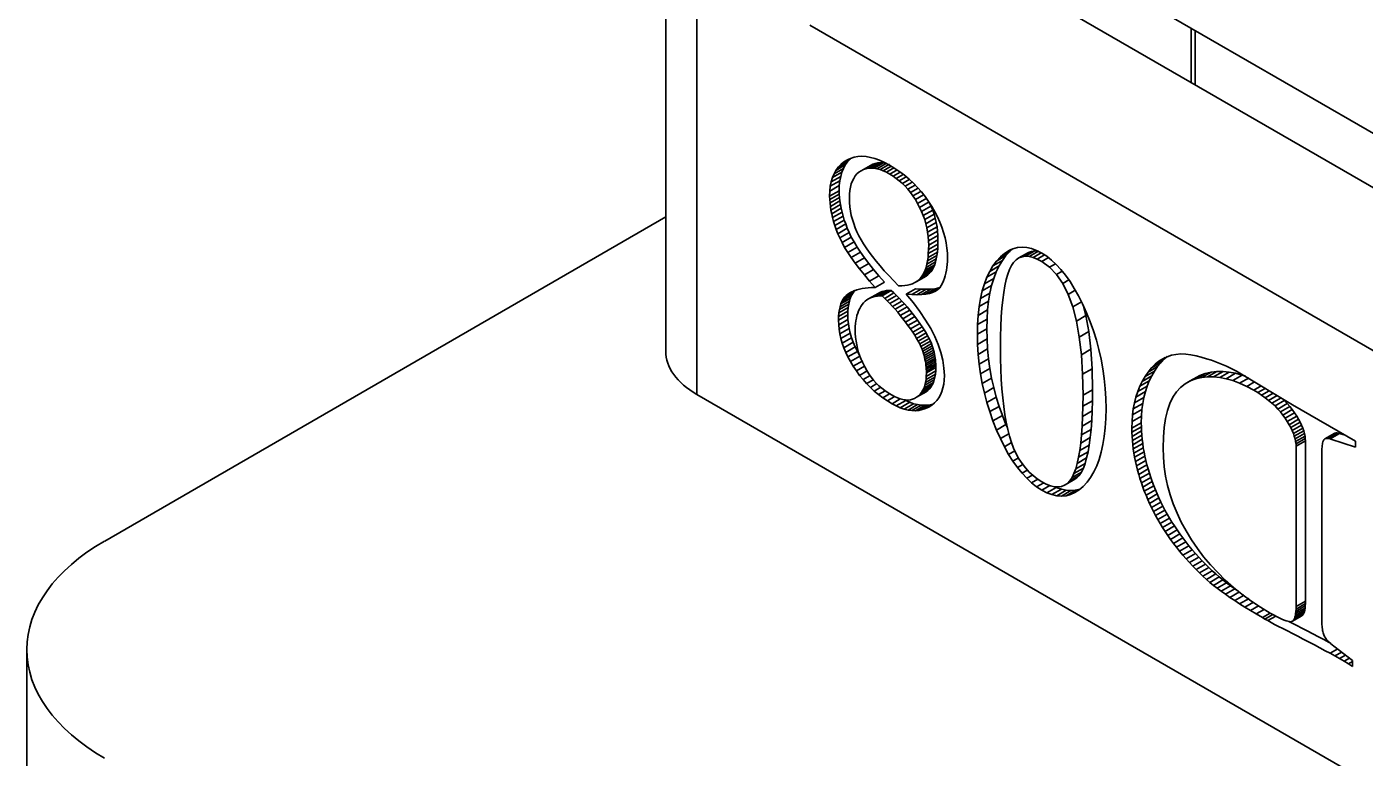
# Model space of a CAD drawing. Header units: millimetres. Extents: x -105 to 105, y -148 to 148.
# Drawn here: x 49.89 to 59.96, y -23.33 to -17.83 of the extents above; entities that cross this region are included whole.
import ezdxf

# ---------------------------------------------------------------- set-up
doc = ezdxf.new("R2010")
doc.units = ezdxf.units.MM
doc.layers.add('粗实线层', color=7, linetype='Continuous', lineweight=35)

msp = doc.modelspace()

# ---------------------------------------------------------------- linework, layer by layer
at = {"layer": '粗实线层', "color": 7, "lineweight": 35, "ltscale": 0.228258}
for p, q in [((54.7, -20.267), (54.7, -13.98)), ((54.934, -20.593), (54.934, -14.306)), ((55.783, -16.184), (64.975, -21.492)), ((64.975, -21.9), (56.844, -17.205)), ((64.975, -23.125), (55.783, -17.817)), ((58.653, -18.249), (58.653, -17.841)), ((58.682, -18.266), (58.682, -17.858)), ((56.016, -18.865), (56.087, -18.824)), ((56.038, -18.847), (56.077, -18.824)), ((56.062, -18.831), (56.089, -18.819)), ((56.067, -18.845), (56.087, -18.824)), ((56.087, -18.824), (56.096, -18.816)), ((56.089, -18.819), (56.117, -18.81)), ((56.117, -18.81), (56.146, -18.804)), ((56.146, -18.804), (56.176, -18.803)), ((56.176, -18.803), (56.207, -18.805)), ((56.207, -18.805), (56.24, -18.811)), ((56.24, -18.811), (56.274, -18.82)), ((56.274, -18.82), (56.309, -18.833)), ((55.954, -18.963), (56.025, -18.923)), ((55.966, -18.935), (56.036, -18.894)), ((55.966, -18.935), (55.98, -18.909)), ((55.98, -18.909), (56.05, -18.868)), ((55.98, -18.909), (55.997, -18.886)), ((55.997, -18.886), (56.067, -18.845)), ((55.997, -18.886), (56.016, -18.865)), ((56.016, -18.865), (56.038, -18.847)), ((56.016, -18.954), (56.025, -18.923)), ((56.025, -18.923), (56.036, -18.894)), ((56.036, -18.894), (56.05, -18.868)), ((56.038, -18.847), (56.062, -18.831)), ((56.05, -18.868), (56.067, -18.845)), ((56.153, -18.923), (56.138, -18.936)), ((56.169, -18.912), (56.153, -18.923)), ((56.169, -18.912), (56.24, -18.871)), ((56.187, -18.903), (56.169, -18.912)), ((56.187, -18.903), (56.258, -18.862)), ((56.205, -18.897), (56.187, -18.903)), ((56.205, -18.897), (56.276, -18.856)), ((56.225, -18.893), (56.205, -18.897)), ((56.225, -18.893), (56.296, -18.852)), ((56.245, -18.892), (56.225, -18.893)), ((56.258, -18.862), (56.24, -18.871)), ((56.245, -18.892), (56.316, -18.851)), ((56.267, -18.893), (56.245, -18.892)), ((56.276, -18.856), (56.258, -18.862)), ((56.267, -18.893), (56.337, -18.852)), ((56.289, -18.897), (56.267, -18.893)), ((56.296, -18.852), (56.276, -18.856)), ((56.289, -18.897), (56.359, -18.856)), ((56.312, -18.903), (56.289, -18.897)), ((56.316, -18.851), (56.296, -18.852)), ((56.309, -18.833), (56.346, -18.85)), ((56.312, -18.903), (56.382, -18.862)), ((56.336, -18.912), (56.312, -18.903)), ((56.337, -18.852), (56.316, -18.851)), ((56.336, -18.912), (56.396, -18.877)), ((56.36, -18.923), (56.336, -18.912)), ((56.359, -18.856), (56.337, -18.852)), ((56.346, -18.85), (56.384, -18.87)), ((56.36, -18.923), (56.417, -18.891)), ((56.386, -18.937), (56.36, -18.923)), ((56.384, -18.87), (56.423, -18.894)), ((56.386, -18.937), (56.44, -18.906)), ((56.411, -18.952), (56.463, -18.922)), ((56.423, -18.894), (56.46, -18.919)), ((56.46, -18.919), (56.496, -18.946)), ((55.934, -19.064), (56.005, -19.023)), ((55.934, -19.064), (55.938, -19.028)), ((55.938, -19.028), (56.009, -18.987)), ((55.938, -19.028), (55.945, -18.994)), ((55.945, -18.994), (56.016, -18.954)), ((55.945, -18.994), (55.954, -18.963)), ((55.954, -18.963), (55.966, -18.935)), ((56.004, -19.062), (56.005, -19.023)), ((56.005, -19.023), (56.009, -18.987)), ((56.009, -18.987), (56.016, -18.954)), ((56.096, -19.01), (56.09, -19.034)), ((56.104, -18.988), (56.096, -19.01)), ((56.114, -18.969), (56.104, -18.988)), ((56.125, -18.951), (56.114, -18.969)), ((56.138, -18.936), (56.125, -18.951)), ((56.411, -18.952), (56.386, -18.937)), ((56.434, -18.969), (56.411, -18.952)), ((56.434, -18.969), (56.486, -18.939)), ((56.457, -18.987), (56.434, -18.969)), ((56.457, -18.987), (56.509, -18.958)), ((56.48, -19.007), (56.457, -18.987)), ((56.48, -19.007), (56.532, -18.977)), ((56.501, -19.028), (56.48, -19.007)), ((56.496, -18.946), (56.53, -18.975)), ((56.501, -19.028), (56.554, -18.998)), ((56.521, -19.051), (56.576, -19.019)), ((56.53, -18.975), (56.563, -19.005)), ((56.563, -19.005), (56.593, -19.037)), ((55.933, -19.103), (56.004, -19.062)), ((55.933, -19.103), (55.934, -19.064)), ((55.934, -19.128), (55.933, -19.103)), ((55.934, -19.128), (56.005, -19.087)), ((55.936, -19.153), (55.934, -19.128)), ((55.936, -19.153), (56.006, -19.113)), ((56.005, -19.087), (56.004, -19.062)), ((56.006, -19.113), (56.005, -19.087)), ((56.009, -19.139), (56.006, -19.113)), ((56.086, -19.06), (56.083, -19.088)), ((56.083, -19.088), (56.083, -19.118)), ((56.083, -19.118), (56.083, -19.15)), ((56.09, -19.034), (56.086, -19.06)), ((56.521, -19.051), (56.501, -19.028)), ((56.541, -19.076), (56.521, -19.051)), ((56.541, -19.076), (56.598, -19.042)), ((56.56, -19.101), (56.541, -19.076)), ((56.56, -19.101), (56.62, -19.067)), ((56.578, -19.129), (56.56, -19.101)), ((56.578, -19.129), (56.64, -19.092)), ((56.595, -19.157), (56.578, -19.129)), ((56.593, -19.037), (56.623, -19.071)), ((56.595, -19.157), (56.665, -19.117)), ((56.623, -19.071), (56.651, -19.106)), ((56.651, -19.106), (56.677, -19.142)), ((55.939, -19.18), (55.936, -19.153)), ((55.939, -19.18), (56.009, -19.139)), ((55.943, -19.207), (55.939, -19.18)), ((55.943, -19.207), (56.014, -19.166)), ((55.949, -19.235), (55.943, -19.207)), ((55.949, -19.235), (56.019, -19.194)), ((55.955, -19.263), (56.026, -19.223)), ((56.014, -19.166), (56.009, -19.139)), ((56.019, -19.194), (56.014, -19.166)), ((56.026, -19.223), (56.019, -19.194)), ((56.034, -19.252), (56.026, -19.223)), ((56.083, -19.15), (56.086, -19.183)), ((56.086, -19.183), (56.09, -19.215)), ((56.09, -19.215), (56.096, -19.247)), ((56.61, -19.187), (56.595, -19.157)), ((56.61, -19.187), (56.681, -19.146)), ((56.624, -19.217), (56.61, -19.187)), ((56.624, -19.217), (56.695, -19.177)), ((56.637, -19.248), (56.624, -19.217)), ((56.637, -19.248), (56.708, -19.207)), ((56.677, -19.142), (56.701, -19.181)), ((56.695, -19.177), (56.686, -19.157)), ((56.708, -19.207), (56.695, -19.177)), ((56.701, -19.181), (56.724, -19.22)), ((56.718, -19.238), (56.708, -19.207)), ((56.724, -19.22), (56.744, -19.259)), ((50.48, -21.696), (54.7, -19.259)), ((55.955, -19.263), (55.949, -19.235)), ((55.963, -19.293), (55.955, -19.263)), ((55.963, -19.293), (56.034, -19.252)), ((55.973, -19.323), (55.963, -19.293)), ((55.973, -19.323), (56.043, -19.282)), ((55.983, -19.353), (55.973, -19.323)), ((55.983, -19.353), (56.054, -19.312)), ((56.043, -19.282), (56.034, -19.252)), ((56.054, -19.312), (56.043, -19.282)), ((56.066, -19.344), (56.054, -19.312)), ((56.096, -19.247), (56.104, -19.278)), ((56.104, -19.278), (56.114, -19.309)), ((56.114, -19.309), (56.125, -19.34)), ((56.648, -19.279), (56.637, -19.248)), ((56.648, -19.279), (56.718, -19.238)), ((56.657, -19.31), (56.648, -19.279)), ((56.657, -19.31), (56.727, -19.269)), ((56.664, -19.342), (56.657, -19.31)), ((56.664, -19.342), (56.735, -19.301)), ((56.727, -19.269), (56.718, -19.238)), ((56.735, -19.301), (56.727, -19.269)), ((56.741, -19.333), (56.735, -19.301)), ((56.744, -19.259), (56.762, -19.298)), ((56.762, -19.298), (56.777, -19.337)), ((55.995, -19.385), (55.983, -19.353)), ((55.995, -19.385), (56.066, -19.344)), ((56.009, -19.417), (55.995, -19.385)), ((56.009, -19.417), (56.079, -19.376)), ((56.026, -19.452), (56.009, -19.417)), ((56.026, -19.452), (56.096, -19.411)), ((56.079, -19.376), (56.066, -19.344)), ((56.096, -19.411), (56.079, -19.376)), ((56.117, -19.447), (56.096, -19.411)), ((56.125, -19.34), (56.138, -19.37)), ((56.138, -19.37), (56.153, -19.401)), ((56.153, -19.401), (56.169, -19.43)), ((56.169, -19.43), (56.187, -19.461)), ((56.67, -19.374), (56.664, -19.342)), ((56.67, -19.374), (56.741, -19.333)), ((56.674, -19.406), (56.67, -19.374)), ((56.674, -19.406), (56.745, -19.365)), ((56.677, -19.439), (56.674, -19.406)), ((56.677, -19.439), (56.747, -19.398)), ((56.745, -19.365), (56.741, -19.333)), ((56.747, -19.398), (56.745, -19.365)), ((56.748, -19.431), (56.747, -19.398)), ((56.777, -19.337), (56.79, -19.376)), ((56.79, -19.376), (56.801, -19.415)), ((56.801, -19.415), (56.809, -19.454)), ((56.046, -19.488), (56.026, -19.452)), ((56.046, -19.488), (56.117, -19.447)), ((56.069, -19.526), (56.046, -19.488)), ((56.069, -19.526), (56.14, -19.485)), ((56.096, -19.565), (56.069, -19.526)), ((56.096, -19.565), (56.166, -19.524)), ((56.14, -19.485), (56.117, -19.447)), ((56.166, -19.524), (56.14, -19.485)), ((56.196, -19.566), (56.166, -19.524)), ((56.187, -19.461), (56.208, -19.492)), ((56.208, -19.492), (56.231, -19.524)), ((56.231, -19.524), (56.256, -19.557)), ((56.673, -19.564), (56.744, -19.523)), ((56.675, -19.535), (56.746, -19.494)), ((56.675, -19.535), (56.677, -19.505)), ((56.678, -19.472), (56.677, -19.439)), ((56.677, -19.505), (56.748, -19.464)), ((56.677, -19.505), (56.678, -19.472)), ((56.678, -19.472), (56.748, -19.431)), ((56.74, -19.549), (56.744, -19.523)), ((56.744, -19.523), (56.746, -19.494)), ((56.746, -19.494), (56.748, -19.464)), ((56.748, -19.464), (56.748, -19.431)), ((56.809, -19.454), (56.815, -19.493)), ((56.815, -19.493), (56.819, -19.532)), ((57.218, -19.559), (57.288, -19.518)), ((57.248, -19.533), (57.296, -19.505)), ((57.248, -19.533), (57.279, -19.513)), ((57.259, -19.55), (57.288, -19.518)), ((57.279, -19.513), (57.312, -19.498)), ((57.288, -19.518), (57.312, -19.498)), ((57.312, -19.498), (57.345, -19.489)), ((57.345, -19.489), (57.38, -19.486)), ((57.357, -19.567), (57.428, -19.527)), ((57.38, -19.486), (57.415, -19.489)), ((57.38, -19.559), (57.451, -19.518)), ((57.405, -19.555), (57.476, -19.514)), ((57.415, -19.489), (57.452, -19.497)), ((57.451, -19.518), (57.428, -19.527)), ((57.433, -19.557), (57.504, -19.516)), ((57.476, -19.514), (57.451, -19.518)), ((57.452, -19.497), (57.49, -19.511)), ((57.463, -19.564), (57.524, -19.529)), ((57.504, -19.516), (57.476, -19.514)), ((57.49, -19.511), (57.528, -19.531)), ((57.528, -19.531), (57.566, -19.555)), ((56.125, -19.607), (56.096, -19.565)), ((56.125, -19.607), (56.196, -19.566)), ((56.158, -19.65), (56.125, -19.607)), ((56.158, -19.65), (56.228, -19.609)), ((56.228, -19.609), (56.196, -19.566)), ((56.264, -19.654), (56.228, -19.609)), ((56.256, -19.557), (56.283, -19.591)), ((56.283, -19.591), (56.313, -19.627)), ((56.313, -19.627), (56.344, -19.663)), ((56.652, -19.658), (56.723, -19.618)), ((56.659, -19.638), (56.729, -19.597)), ((56.659, -19.638), (56.664, -19.615)), ((56.664, -19.615), (56.735, -19.574)), ((56.664, -19.615), (56.669, -19.59)), ((56.669, -19.59), (56.74, -19.549)), ((56.669, -19.59), (56.673, -19.564)), ((56.673, -19.564), (56.675, -19.535)), ((56.715, -19.636), (56.723, -19.618)), ((56.723, -19.618), (56.729, -19.597)), ((56.729, -19.597), (56.735, -19.574)), ((56.735, -19.574), (56.74, -19.549)), ((56.818, -19.617), (56.815, -19.639)), ((56.819, -19.594), (56.818, -19.617)), ((56.819, -19.532), (56.82, -19.571)), ((56.82, -19.571), (56.819, -19.594)), ((57.137, -19.668), (57.161, -19.627)), ((57.137, -19.668), (57.207, -19.627)), ((57.161, -19.627), (57.232, -19.586)), ((57.161, -19.627), (57.188, -19.591)), ((57.186, -19.672), (57.207, -19.627)), ((57.188, -19.591), (57.259, -19.55)), ((57.188, -19.591), (57.218, -19.559)), ((57.207, -19.627), (57.232, -19.586)), ((57.218, -19.559), (57.248, -19.533)), ((57.232, -19.586), (57.259, -19.55)), ((57.3, -19.625), (57.285, -19.655)), ((57.317, -19.601), (57.3, -19.625)), ((57.336, -19.581), (57.317, -19.601)), ((57.357, -19.567), (57.336, -19.581)), ((57.38, -19.559), (57.357, -19.567)), ((57.405, -19.555), (57.38, -19.559)), ((57.433, -19.557), (57.405, -19.555)), ((57.463, -19.564), (57.433, -19.557)), ((57.494, -19.576), (57.463, -19.564)), ((57.494, -19.576), (57.549, -19.545)), ((57.528, -19.594), (57.494, -19.576)), ((57.528, -19.594), (57.579, -19.565)), ((57.587, -19.636), (57.528, -19.594)), ((57.566, -19.555), (57.603, -19.584)), ((57.587, -19.636), (57.632, -19.611)), ((57.603, -19.584), (57.638, -19.617)), ((57.638, -19.617), (57.673, -19.655)), ((56.194, -19.695), (56.158, -19.65)), ((56.194, -19.695), (56.264, -19.654)), ((56.232, -19.741), (56.194, -19.695)), ((56.232, -19.741), (56.303, -19.701)), ((56.303, -19.701), (56.264, -19.654)), ((56.345, -19.749), (56.303, -19.701)), ((56.344, -19.663), (56.378, -19.7)), ((56.378, -19.7), (56.414, -19.738)), ((56.573, -19.753), (56.643, -19.713)), ((56.588, -19.744), (56.659, -19.704)), ((56.602, -19.734), (56.672, -19.693)), ((56.602, -19.734), (56.614, -19.722)), ((56.614, -19.722), (56.685, -19.681)), ((56.614, -19.722), (56.625, -19.709)), ((56.625, -19.709), (56.696, -19.668)), ((56.625, -19.709), (56.635, -19.694)), ((56.635, -19.694), (56.706, -19.653)), ((56.635, -19.694), (56.644, -19.677)), ((56.643, -19.713), (56.659, -19.704)), ((56.644, -19.677), (56.715, -19.636)), ((56.644, -19.677), (56.652, -19.658)), ((56.652, -19.658), (56.659, -19.638)), ((56.659, -19.704), (56.672, -19.693)), ((56.672, -19.693), (56.685, -19.681)), ((56.685, -19.681), (56.696, -19.668)), ((56.696, -19.668), (56.706, -19.653)), ((56.706, -19.653), (56.715, -19.636)), ((56.796, -19.72), (56.789, -19.739)), ((56.803, -19.701), (56.796, -19.72)), ((56.808, -19.681), (56.803, -19.701)), ((56.812, -19.66), (56.808, -19.681)), ((56.815, -19.639), (56.812, -19.66)), ((57.097, -19.762), (57.115, -19.713)), ((57.097, -19.762), (57.167, -19.721)), ((57.115, -19.713), (57.137, -19.668)), ((57.115, -19.713), (57.186, -19.672)), ((57.151, -19.774), (57.167, -19.721)), ((57.167, -19.721), (57.186, -19.672)), ((57.261, -19.73), (57.251, -19.776)), ((57.273, -19.69), (57.261, -19.73)), ((57.285, -19.655), (57.273, -19.69)), ((57.64, -19.692), (57.587, -19.636)), ((57.64, -19.692), (57.683, -19.667)), ((57.687, -19.76), (57.64, -19.692)), ((57.673, -19.655), (57.707, -19.698)), ((57.707, -19.698), (57.741, -19.745)), ((56.045, -19.863), (56.116, -19.822)), ((56.057, -19.85), (56.12, -19.813)), ((56.071, -19.839), (56.1, -19.822)), ((56.071, -19.839), (56.086, -19.83)), ((56.086, -19.83), (56.102, -19.821)), ((56.102, -19.821), (56.119, -19.814)), ((56.105, -19.837), (56.116, -19.822)), ((56.116, -19.822), (56.128, -19.809)), ((56.119, -19.814), (56.137, -19.807)), ((56.137, -19.807), (56.157, -19.802)), ((56.157, -19.802), (56.178, -19.798)), ((56.178, -19.798), (56.2, -19.794)), ((56.2, -19.794), (56.224, -19.792)), ((56.224, -19.792), (56.249, -19.79)), ((56.275, -19.79), (56.232, -19.741)), ((56.241, -19.867), (56.311, -19.826)), ((56.249, -19.79), (56.275, -19.79)), ((56.256, -19.861), (56.327, -19.82)), ((56.272, -19.857), (56.343, -19.816)), ((56.275, -19.79), (56.345, -19.749)), ((56.29, -19.854), (56.36, -19.813)), ((56.311, -19.826), (56.297, -19.834)), ((56.308, -19.853), (56.378, -19.812)), ((56.327, -19.82), (56.311, -19.826)), ((56.327, -19.853), (56.397, -19.812)), ((56.343, -19.816), (56.327, -19.82)), ((56.36, -19.813), (56.343, -19.816)), ((56.347, -19.871), (56.417, -19.83)), ((56.378, -19.812), (56.36, -19.813)), ((56.397, -19.812), (56.378, -19.812)), ((56.417, -19.83), (56.397, -19.812)), ((56.414, -19.738), (56.452, -19.777)), ((56.437, -19.85), (56.417, -19.83)), ((56.452, -19.777), (56.476, -19.777)), ((56.476, -19.777), (56.498, -19.775)), ((56.498, -19.775), (56.519, -19.772)), ((56.509, -19.84), (56.58, -19.8)), ((56.519, -19.772), (56.538, -19.767)), ((56.538, -19.767), (56.556, -19.761)), ((56.551, -19.843), (56.621, -19.803)), ((56.556, -19.761), (56.573, -19.753)), ((56.573, -19.753), (56.588, -19.744)), ((56.621, -19.803), (56.58, -19.8)), ((56.588, -19.744), (56.602, -19.734)), ((56.589, -19.844), (56.659, -19.803)), ((56.659, -19.803), (56.621, -19.803)), ((56.623, -19.843), (56.694, -19.802)), ((56.655, -19.84), (56.726, -19.799)), ((56.694, -19.802), (56.659, -19.803)), ((56.683, -19.834), (56.754, -19.793)), ((56.707, -19.827), (56.683, -19.834)), ((56.726, -19.799), (56.694, -19.802)), ((56.707, -19.827), (56.749, -19.803)), ((56.729, -19.817), (56.707, -19.827)), ((56.754, -19.793), (56.726, -19.799)), ((56.747, -19.805), (56.729, -19.817)), ((56.761, -19.791), (56.747, -19.805)), ((56.761, -19.791), (56.754, -19.793)), ((56.772, -19.775), (56.761, -19.791)), ((56.781, -19.757), (56.772, -19.775)), ((56.789, -19.739), (56.781, -19.757)), ((57.068, -19.872), (57.081, -19.815)), ((57.068, -19.872), (57.139, -19.831)), ((57.081, -19.815), (57.097, -19.762)), ((57.081, -19.815), (57.151, -19.774)), ((57.129, -19.892), (57.139, -19.831)), ((57.139, -19.831), (57.151, -19.774)), ((57.242, -19.827), (57.235, -19.883)), ((57.251, -19.776), (57.242, -19.827)), ((57.687, -19.76), (57.733, -19.733)), ((57.727, -19.841), (57.687, -19.76)), ((57.727, -19.841), (57.781, -19.81)), ((57.741, -19.745), (57.773, -19.796)), ((57.773, -19.796), (57.805, -19.853)), ((56.006, -19.956), (56.077, -19.915)), ((56.006, -19.956), (56.011, -19.934)), ((56.011, -19.934), (56.082, -19.893)), ((56.011, -19.934), (56.017, -19.913)), ((56.017, -19.913), (56.088, -19.872)), ((56.017, -19.913), (56.025, -19.894)), ((56.025, -19.894), (56.096, -19.853)), ((56.025, -19.894), (56.034, -19.877)), ((56.034, -19.877), (56.105, -19.837)), ((56.034, -19.877), (56.045, -19.863)), ((56.045, -19.863), (56.057, -19.85)), ((56.057, -19.85), (56.071, -19.839)), ((56.073, -19.94), (56.077, -19.915)), ((56.077, -19.915), (56.082, -19.893)), ((56.082, -19.893), (56.088, -19.872)), ((56.088, -19.872), (56.096, -19.853)), ((56.096, -19.853), (56.105, -19.837)), ((56.167, -19.933), (56.159, -19.948)), ((56.177, -19.918), (56.167, -19.933)), ((56.188, -19.905), (56.177, -19.918)), ((56.2, -19.893), (56.188, -19.905)), ((56.213, -19.883), (56.2, -19.893)), ((56.226, -19.874), (56.213, -19.883)), ((56.226, -19.874), (56.297, -19.834)), ((56.241, -19.867), (56.226, -19.874)), ((56.256, -19.861), (56.241, -19.867)), ((56.272, -19.857), (56.256, -19.861)), ((56.29, -19.854), (56.272, -19.857)), ((56.308, -19.853), (56.29, -19.854)), ((56.327, -19.853), (56.308, -19.853)), ((56.347, -19.871), (56.327, -19.853)), ((56.366, -19.89), (56.347, -19.871)), ((56.366, -19.89), (56.437, -19.85)), ((56.386, -19.911), (56.366, -19.89)), ((56.386, -19.911), (56.457, -19.87)), ((56.406, -19.932), (56.386, -19.911)), ((56.406, -19.932), (56.476, -19.891)), ((56.425, -19.953), (56.406, -19.932)), ((56.425, -19.953), (56.496, -19.913)), ((56.457, -19.87), (56.437, -19.85)), ((56.476, -19.891), (56.457, -19.87)), ((56.496, -19.913), (56.476, -19.891)), ((56.516, -19.935), (56.496, -19.913)), ((56.551, -19.843), (56.509, -19.84)), ((56.509, -19.84), (56.564, -19.906)), ((56.589, -19.844), (56.551, -19.843)), ((56.564, -19.906), (56.612, -19.97)), ((56.623, -19.843), (56.589, -19.844)), ((56.655, -19.84), (56.623, -19.843)), ((56.683, -19.834), (56.655, -19.84)), ((57.051, -19.999), (57.058, -19.933)), ((57.058, -19.933), (57.068, -19.872)), ((57.058, -19.933), (57.129, -19.892)), ((57.121, -19.958), (57.129, -19.892)), ((57.235, -19.883), (57.229, -19.944)), ((57.761, -19.935), (57.727, -19.841)), ((57.761, -19.935), (57.832, -19.894)), ((57.805, -19.853), (57.835, -19.913)), ((57.835, -19.913), (57.865, -19.979)), ((57.86, -20.001), (57.839, -19.922)), ((56, -20.007), (56.071, -19.967)), ((56, -20.007), (56.002, -19.981)), ((56, -20.036), (56.07, -19.995)), ((56, -20.036), (56, -20.007)), ((56.001, -20.07), (56.071, -20.029)), ((56.002, -19.981), (56.073, -19.94)), ((56.002, -19.981), (56.006, -19.956)), ((56.07, -19.995), (56.071, -19.967)), ((56.071, -20.029), (56.07, -19.995)), ((56.071, -19.967), (56.073, -19.94)), ((56.075, -20.063), (56.071, -20.029)), ((56.134, -20.019), (56.13, -20.04)), ((56.138, -20), (56.134, -20.019)), ((56.144, -19.982), (56.138, -20)), ((56.151, -19.965), (56.144, -19.982)), ((56.159, -19.948), (56.151, -19.965)), ((56.445, -19.976), (56.425, -19.953)), ((56.445, -19.976), (56.516, -19.935)), ((56.464, -20), (56.445, -19.976)), ((56.464, -20), (56.535, -19.959)), ((56.484, -20.024), (56.464, -20)), ((56.484, -20.024), (56.554, -19.983)), ((56.503, -20.049), (56.484, -20.024)), ((56.503, -20.049), (56.574, -20.008)), ((56.535, -19.959), (56.516, -19.935)), ((56.522, -20.075), (56.593, -20.034)), ((56.554, -19.983), (56.535, -19.959)), ((56.574, -20.008), (56.554, -19.983)), ((56.593, -20.034), (56.574, -20.008)), ((56.611, -20.06), (56.593, -20.034)), ((56.612, -19.97), (56.655, -20.034)), ((56.655, -20.034), (56.693, -20.097)), ((57.046, -20.068), (57.051, -19.999)), ((57.046, -20.068), (57.117, -20.027)), ((57.051, -19.999), (57.121, -19.958)), ((57.116, -20.101), (57.117, -20.027)), ((57.117, -20.027), (57.121, -19.958)), ((57.224, -20.01), (57.221, -20.082)), ((57.229, -19.944), (57.224, -20.01)), ((57.789, -20.042), (57.761, -19.935)), ((57.789, -20.042), (57.86, -20.001)), ((57.882, -20.121), (57.86, -20.001)), ((57.865, -19.979), (57.893, -20.047)), ((56.001, -20.07), (56, -20.036)), ((56.004, -20.104), (56.001, -20.07)), ((56.004, -20.104), (56.075, -20.063)), ((56.01, -20.138), (56.004, -20.104)), ((56.01, -20.138), (56.08, -20.098)), ((56.017, -20.173), (56.088, -20.132)), ((56.08, -20.098), (56.075, -20.063)), ((56.088, -20.132), (56.08, -20.098)), ((56.098, -20.167), (56.088, -20.132)), ((56.126, -20.083), (56.125, -20.106)), ((56.125, -20.106), (56.126, -20.135)), ((56.127, -20.061), (56.126, -20.083)), ((56.126, -20.135), (56.128, -20.164)), ((56.13, -20.04), (56.127, -20.061)), ((56.522, -20.075), (56.503, -20.049)), ((56.541, -20.101), (56.522, -20.075)), ((56.541, -20.101), (56.611, -20.06)), ((56.558, -20.126), (56.541, -20.101)), ((56.558, -20.126), (56.628, -20.085)), ((56.573, -20.149), (56.558, -20.126)), ((56.573, -20.149), (56.644, -20.109)), ((56.587, -20.172), (56.658, -20.131)), ((56.628, -20.085), (56.611, -20.06)), ((56.644, -20.109), (56.628, -20.085)), ((56.658, -20.131), (56.644, -20.109)), ((56.67, -20.153), (56.658, -20.131)), ((56.693, -20.097), (56.724, -20.158)), ((57.045, -20.141), (57.046, -20.068)), ((57.045, -20.141), (57.116, -20.101)), ((57.117, -20.176), (57.116, -20.101)), ((57.221, -20.082), (57.219, -20.159)), ((57.811, -20.162), (57.789, -20.042)), ((57.811, -20.162), (57.882, -20.121)), ((57.897, -20.254), (57.882, -20.121)), ((57.893, -20.047), (57.918, -20.116)), ((57.918, -20.116), (57.94, -20.185)), ((56.017, -20.173), (56.01, -20.138)), ((56.027, -20.207), (56.017, -20.173)), ((56.027, -20.207), (56.098, -20.167)), ((56.04, -20.242), (56.027, -20.207)), ((56.04, -20.242), (56.11, -20.201)), ((56.11, -20.201), (56.098, -20.167)), ((56.125, -20.236), (56.11, -20.201)), ((56.128, -20.164), (56.132, -20.192)), ((56.132, -20.192), (56.137, -20.22)), ((56.137, -20.22), (56.143, -20.249)), ((56.587, -20.172), (56.573, -20.149)), ((56.6, -20.194), (56.587, -20.172)), ((56.6, -20.194), (56.67, -20.153)), ((56.611, -20.214), (56.6, -20.194)), ((56.611, -20.214), (56.681, -20.173)), ((56.62, -20.233), (56.611, -20.214)), ((56.62, -20.233), (56.691, -20.193)), ((56.628, -20.252), (56.62, -20.233)), ((56.628, -20.252), (56.699, -20.211)), ((56.635, -20.269), (56.705, -20.228)), ((56.681, -20.173), (56.67, -20.153)), ((56.691, -20.193), (56.681, -20.173)), ((56.699, -20.211), (56.691, -20.193)), ((56.705, -20.228), (56.699, -20.211)), ((56.71, -20.244), (56.705, -20.228)), ((56.724, -20.158), (56.75, -20.219)), ((56.75, -20.219), (56.77, -20.279)), ((57.046, -20.217), (57.045, -20.141)), ((57.046, -20.217), (57.117, -20.176)), ((57.051, -20.292), (57.046, -20.217)), ((57.121, -20.251), (57.117, -20.176)), ((57.219, -20.159), (57.218, -20.241)), ((57.827, -20.295), (57.811, -20.162)), ((57.94, -20.185), (57.959, -20.256)), ((56.054, -20.277), (56.04, -20.242)), ((56.054, -20.277), (56.125, -20.236)), ((56.071, -20.312), (56.054, -20.277)), ((56.071, -20.312), (56.142, -20.271)), ((56.09, -20.347), (56.071, -20.312)), ((56.09, -20.347), (56.161, -20.306)), ((56.142, -20.271), (56.125, -20.236)), ((56.161, -20.306), (56.142, -20.271)), ((56.143, -20.249), (56.151, -20.277)), ((56.151, -20.277), (56.161, -20.305)), ((56.161, -20.305), (56.171, -20.332)), ((56.171, -20.332), (56.184, -20.36)), ((56.635, -20.269), (56.628, -20.252)), ((56.64, -20.285), (56.635, -20.269)), ((56.64, -20.285), (56.71, -20.244)), ((56.644, -20.301), (56.64, -20.285)), ((56.644, -20.301), (56.714, -20.26)), ((56.647, -20.316), (56.644, -20.301)), ((56.647, -20.316), (56.718, -20.275)), ((56.65, -20.331), (56.647, -20.316)), ((56.65, -20.331), (56.721, -20.29)), ((56.653, -20.346), (56.65, -20.331)), ((56.653, -20.346), (56.724, -20.305)), ((56.656, -20.361), (56.726, -20.32)), ((56.657, -20.375), (56.728, -20.334)), ((56.714, -20.26), (56.71, -20.244)), ((56.718, -20.275), (56.714, -20.26)), ((56.721, -20.29), (56.718, -20.275)), ((56.724, -20.305), (56.721, -20.29)), ((56.726, -20.32), (56.724, -20.305)), ((56.728, -20.334), (56.726, -20.32)), ((56.73, -20.349), (56.728, -20.334)), ((56.77, -20.279), (56.785, -20.337)), ((57.051, -20.292), (57.121, -20.251)), ((57.058, -20.366), (57.051, -20.292)), ((57.058, -20.366), (57.129, -20.325)), ((57.129, -20.325), (57.121, -20.251)), ((57.139, -20.398), (57.129, -20.325)), ((57.218, -20.241), (57.219, -20.324)), ((57.219, -20.324), (57.221, -20.404)), ((57.827, -20.295), (57.897, -20.254)), ((57.836, -20.441), (57.827, -20.295)), ((57.907, -20.4), (57.897, -20.254)), ((57.959, -20.256), (57.975, -20.328)), ((57.975, -20.328), (57.988, -20.4)), ((58.382, -20.367), (58.453, -20.326)), ((58.41, -20.344), (58.457, -20.316)), ((58.41, -20.344), (58.44, -20.325)), ((58.426, -20.353), (58.453, -20.326)), ((58.44, -20.325), (58.471, -20.31)), ((58.453, -20.326), (58.473, -20.309)), ((58.471, -20.31), (58.504, -20.299)), ((58.504, -20.299), (58.538, -20.292)), ((58.538, -20.292), (58.574, -20.289)), ((58.574, -20.289), (58.611, -20.291)), ((58.611, -20.291), (58.65, -20.296)), ((58.65, -20.296), (58.689, -20.304)), ((58.689, -20.304), (58.728, -20.314)), ((58.728, -20.314), (58.767, -20.325)), ((58.767, -20.325), (58.805, -20.337)), ((56.111, -20.382), (56.09, -20.347)), ((56.111, -20.382), (56.182, -20.341)), ((56.134, -20.417), (56.111, -20.382)), ((56.134, -20.417), (56.195, -20.382)), ((56.158, -20.45), (56.134, -20.417)), ((56.158, -20.45), (56.215, -20.417)), ((56.184, -20.36), (56.198, -20.387)), ((56.198, -20.387), (56.213, -20.414)), ((56.213, -20.414), (56.229, -20.439)), ((56.656, -20.361), (56.653, -20.346)), ((56.657, -20.375), (56.656, -20.361)), ((56.659, -20.39), (56.657, -20.375)), ((56.659, -20.39), (56.73, -20.349)), ((56.66, -20.404), (56.659, -20.39)), ((56.66, -20.404), (56.731, -20.363)), ((56.661, -20.418), (56.66, -20.404)), ((56.66, -20.458), (56.731, -20.417)), ((56.66, -20.458), (56.661, -20.432)), ((56.661, -20.418), (56.731, -20.377)), ((56.661, -20.432), (56.732, -20.391)), ((56.661, -20.432), (56.661, -20.418)), ((56.729, -20.441), (56.731, -20.417)), ((56.731, -20.363), (56.73, -20.349)), ((56.731, -20.377), (56.731, -20.363)), ((56.732, -20.391), (56.731, -20.377)), ((56.731, -20.417), (56.732, -20.391)), ((56.785, -20.337), (56.793, -20.395)), ((56.793, -20.395), (56.796, -20.452)), ((57.068, -20.439), (57.058, -20.366)), ((57.068, -20.439), (57.139, -20.398)), ((57.151, -20.471), (57.139, -20.398)), ((57.221, -20.404), (57.224, -20.479)), ((57.836, -20.441), (57.907, -20.4)), ((57.91, -20.559), (57.907, -20.4)), ((57.988, -20.4), (57.999, -20.474)), ((58.306, -20.459), (58.377, -20.418)), ((58.306, -20.459), (58.33, -20.425)), ((58.33, -20.425), (58.4, -20.384)), ((58.33, -20.425), (58.355, -20.394)), ((58.355, -20.394), (58.426, -20.353)), ((58.355, -20.394), (58.382, -20.367)), ((58.356, -20.454), (58.377, -20.418)), ((58.377, -20.418), (58.4, -20.384)), ((58.382, -20.367), (58.41, -20.344)), ((58.4, -20.384), (58.426, -20.353)), ((58.688, -20.477), (58.758, -20.436)), ((58.758, -20.436), (58.717, -20.452)), ((58.731, -20.467), (58.802, -20.426)), ((58.802, -20.426), (58.758, -20.436)), ((58.775, -20.462), (58.846, -20.421)), ((58.846, -20.421), (58.802, -20.426)), ((58.805, -20.337), (58.843, -20.35)), ((58.821, -20.461), (58.892, -20.42)), ((58.843, -20.35), (58.881, -20.366)), ((58.892, -20.42), (58.846, -20.421)), ((58.868, -20.466), (58.939, -20.425)), ((58.881, -20.366), (58.919, -20.382)), ((58.939, -20.425), (58.892, -20.42)), ((58.916, -20.475), (58.987, -20.434)), ((58.919, -20.382), (58.957, -20.4)), ((58.987, -20.434), (58.939, -20.425)), ((58.957, -20.4), (58.994, -20.419)), ((59.037, -20.448), (58.987, -20.434)), ((58.994, -20.419), (59.031, -20.44)), ((56.184, -20.482), (56.158, -20.45)), ((56.184, -20.482), (56.237, -20.451)), ((56.211, -20.512), (56.184, -20.482)), ((56.211, -20.512), (56.262, -20.483)), ((56.24, -20.541), (56.211, -20.512)), ((56.229, -20.439), (56.246, -20.463)), ((56.24, -20.541), (56.289, -20.512)), ((56.246, -20.463), (56.264, -20.486)), ((56.264, -20.486), (56.284, -20.508)), ((56.284, -20.508), (56.304, -20.528)), ((56.304, -20.528), (56.326, -20.547)), ((56.625, -20.578), (56.696, -20.537)), ((56.634, -20.562), (56.705, -20.521)), ((56.643, -20.544), (56.713, -20.504)), ((56.643, -20.544), (56.649, -20.525)), ((56.649, -20.525), (56.72, -20.484)), ((56.649, -20.525), (56.654, -20.504)), ((56.654, -20.504), (56.725, -20.464)), ((56.654, -20.504), (56.658, -20.482)), ((56.658, -20.482), (56.729, -20.441)), ((56.658, -20.482), (56.66, -20.458)), ((56.685, -20.551), (56.696, -20.537)), ((56.696, -20.537), (56.705, -20.521)), ((56.705, -20.521), (56.713, -20.504)), ((56.713, -20.504), (56.72, -20.484)), ((56.72, -20.484), (56.725, -20.464)), ((56.725, -20.464), (56.729, -20.441)), ((56.791, -20.516), (56.785, -20.545)), ((56.795, -20.485), (56.791, -20.516)), ((56.796, -20.452), (56.795, -20.485)), ((57.081, -20.511), (57.068, -20.439)), ((57.081, -20.511), (57.151, -20.471)), ((57.097, -20.583), (57.081, -20.511)), ((57.167, -20.542), (57.151, -20.471)), ((57.224, -20.479), (57.229, -20.551)), ((57.839, -20.6), (57.836, -20.441)), ((57.999, -20.474), (58.006, -20.548)), ((58.251, -20.572), (58.321, -20.531)), ((58.251, -20.572), (58.267, -20.532)), ((58.267, -20.532), (58.337, -20.491)), ((58.267, -20.532), (58.285, -20.495)), ((58.285, -20.495), (58.356, -20.454)), ((58.285, -20.495), (58.306, -20.459)), ((58.308, -20.572), (58.321, -20.531)), ((58.321, -20.531), (58.337, -20.491)), ((58.337, -20.491), (58.356, -20.454)), ((58.607, -20.513), (58.572, -20.541)), ((58.607, -20.513), (58.678, -20.473)), ((58.646, -20.492), (58.607, -20.513)), ((58.646, -20.492), (58.717, -20.452)), ((58.688, -20.477), (58.646, -20.492)), ((58.717, -20.452), (58.678, -20.473)), ((58.731, -20.467), (58.688, -20.477)), ((58.775, -20.462), (58.731, -20.467)), ((58.821, -20.461), (58.775, -20.462)), ((58.868, -20.466), (58.821, -20.461)), ((58.916, -20.475), (58.868, -20.466)), ((58.966, -20.489), (58.916, -20.475)), ((58.966, -20.489), (59.037, -20.448)), ((59.017, -20.508), (58.966, -20.489)), ((59.017, -20.508), (59.088, -20.468)), ((59.07, -20.533), (59.017, -20.508)), ((59.031, -20.44), (59.415, -20.672)), ((59.06, -20.457), (59.037, -20.448)), ((59.07, -20.533), (59.129, -20.499)), ((59.124, -20.562), (59.07, -20.533)), ((59.124, -20.562), (59.179, -20.529)), ((65.824, -26.88), (54.934, -20.593)), ((56.269, -20.568), (56.24, -20.541)), ((56.269, -20.568), (56.318, -20.54)), ((56.301, -20.594), (56.269, -20.568)), ((56.301, -20.594), (56.35, -20.566)), ((56.333, -20.618), (56.301, -20.594)), ((56.326, -20.547), (56.349, -20.565)), ((56.333, -20.618), (56.384, -20.589)), ((56.367, -20.641), (56.333, -20.618)), ((56.349, -20.565), (56.373, -20.582)), ((56.367, -20.641), (56.422, -20.61)), ((56.373, -20.582), (56.398, -20.597)), ((56.398, -20.597), (56.421, -20.609)), ((56.403, -20.663), (56.464, -20.627)), ((56.421, -20.609), (56.443, -20.619)), ((56.434, -20.68), (56.505, -20.639)), ((56.443, -20.619), (56.464, -20.627)), ((56.464, -20.627), (56.484, -20.632)), ((56.484, -20.632), (56.503, -20.635)), ((56.505, -20.639), (56.496, -20.634)), ((56.503, -20.635), (56.522, -20.636)), ((56.535, -20.652), (56.505, -20.639)), ((56.522, -20.636), (56.54, -20.634)), ((56.54, -20.634), (56.556, -20.63)), ((56.556, -20.63), (56.572, -20.624)), ((56.572, -20.624), (56.587, -20.615)), ((56.587, -20.615), (56.658, -20.574)), ((56.587, -20.615), (56.601, -20.604)), ((56.601, -20.604), (56.672, -20.563)), ((56.601, -20.604), (56.614, -20.592)), ((56.614, -20.592), (56.685, -20.551)), ((56.614, -20.592), (56.625, -20.578)), ((56.625, -20.578), (56.634, -20.562)), ((56.634, -20.562), (56.643, -20.544)), ((56.658, -20.574), (56.672, -20.563)), ((56.672, -20.563), (56.685, -20.551)), ((56.754, -20.619), (56.739, -20.639)), ((56.767, -20.596), (56.754, -20.619)), ((56.777, -20.571), (56.767, -20.596)), ((56.785, -20.545), (56.777, -20.571)), ((57.097, -20.583), (57.167, -20.542)), ((57.115, -20.654), (57.097, -20.583)), ((57.115, -20.654), (57.186, -20.613)), ((57.186, -20.613), (57.167, -20.542)), ((57.207, -20.683), (57.186, -20.613)), ((57.229, -20.551), (57.235, -20.62)), ((57.235, -20.62), (57.242, -20.685)), ((57.838, -20.682), (57.839, -20.6)), ((57.839, -20.6), (57.91, -20.559)), ((57.909, -20.641), (57.91, -20.559)), ((58.006, -20.548), (58.011, -20.624)), ((58.011, -20.624), (58.012, -20.7)), ((58.226, -20.656), (58.237, -20.613)), ((58.226, -20.656), (58.297, -20.616)), ((58.237, -20.613), (58.251, -20.572)), ((58.237, -20.613), (58.308, -20.572)), ((58.288, -20.661), (58.297, -20.616)), ((58.297, -20.616), (58.308, -20.572)), ((58.515, -20.615), (58.492, -20.662)), ((58.542, -20.575), (58.515, -20.615)), ((58.572, -20.541), (58.542, -20.575)), ((59.154, -20.58), (59.124, -20.562)), ((59.154, -20.58), (59.209, -20.548)), ((59.182, -20.598), (59.154, -20.58)), ((59.182, -20.598), (59.239, -20.566)), ((59.21, -20.618), (59.182, -20.598)), ((59.21, -20.618), (59.269, -20.584)), ((59.235, -20.638), (59.21, -20.618)), ((59.235, -20.638), (59.298, -20.602)), ((59.26, -20.659), (59.235, -20.638)), ((59.26, -20.659), (59.33, -20.618)), ((59.353, -20.64), (59.339, -20.626)), ((56.403, -20.663), (56.367, -20.641)), ((56.434, -20.68), (56.403, -20.663)), ((56.464, -20.693), (56.434, -20.68)), ((56.464, -20.693), (56.535, -20.652)), ((56.494, -20.704), (56.464, -20.693)), ((56.494, -20.704), (56.565, -20.663)), ((56.523, -20.711), (56.494, -20.704)), ((56.523, -20.711), (56.594, -20.67)), ((56.551, -20.715), (56.523, -20.711)), ((56.565, -20.663), (56.535, -20.652)), ((56.551, -20.715), (56.622, -20.674)), ((56.578, -20.716), (56.551, -20.715)), ((56.594, -20.67), (56.565, -20.663)), ((56.578, -20.716), (56.649, -20.675)), ((56.605, -20.714), (56.578, -20.716)), ((56.622, -20.674), (56.594, -20.67)), ((56.605, -20.714), (56.675, -20.673)), ((56.63, -20.708), (56.605, -20.714)), ((56.649, -20.675), (56.622, -20.674)), ((56.63, -20.708), (56.701, -20.668)), ((56.655, -20.7), (56.63, -20.708)), ((56.675, -20.673), (56.649, -20.675)), ((56.655, -20.7), (56.704, -20.672)), ((56.679, -20.688), (56.655, -20.7)), ((56.701, -20.668), (56.675, -20.673)), ((56.701, -20.674), (56.679, -20.688)), ((56.721, -20.657), (56.701, -20.674)), ((56.714, -20.663), (56.701, -20.668)), ((56.739, -20.639), (56.721, -20.657)), ((57.137, -20.723), (57.115, -20.654)), ((57.137, -20.723), (57.207, -20.683)), ((57.161, -20.792), (57.137, -20.723)), ((57.232, -20.752), (57.207, -20.683)), ((57.242, -20.685), (57.251, -20.746)), ((57.836, -20.759), (57.838, -20.682)), ((57.836, -20.759), (57.907, -20.718)), ((57.838, -20.682), (57.909, -20.641)), ((57.904, -20.79), (57.907, -20.718)), ((57.907, -20.718), (57.909, -20.641)), ((58.012, -20.7), (58.011, -20.774)), ((58.211, -20.748), (58.217, -20.701)), ((58.211, -20.748), (58.282, -20.708)), ((58.217, -20.701), (58.226, -20.656)), ((58.217, -20.701), (58.288, -20.661)), ((58.278, -20.756), (58.282, -20.708)), ((58.282, -20.708), (58.288, -20.661)), ((58.474, -20.715), (58.46, -20.775)), ((58.492, -20.662), (58.474, -20.715)), ((59.283, -20.68), (59.26, -20.659)), ((59.283, -20.68), (59.353, -20.64)), ((59.304, -20.703), (59.283, -20.68)), ((59.304, -20.703), (59.375, -20.662)), ((59.324, -20.725), (59.304, -20.703)), ((59.324, -20.725), (59.395, -20.685)), ((59.342, -20.749), (59.324, -20.725)), ((59.342, -20.749), (59.413, -20.708)), ((59.375, -20.662), (59.353, -20.64)), ((59.36, -20.773), (59.43, -20.732)), ((59.395, -20.685), (59.375, -20.662)), ((59.413, -20.708), (59.395, -20.685)), ((59.43, -20.732), (59.413, -20.708)), ((59.415, -20.672), (59.889, -20.946)), ((59.446, -20.756), (59.43, -20.732)), ((57.161, -20.792), (57.232, -20.752)), ((57.188, -20.861), (57.161, -20.792)), ((57.188, -20.861), (57.259, -20.82)), ((57.259, -20.82), (57.232, -20.752)), ((57.251, -20.746), (57.261, -20.803)), ((57.27, -20.844), (57.259, -20.82)), ((57.261, -20.803), (57.273, -20.857)), ((57.828, -20.898), (57.833, -20.831)), ((57.833, -20.831), (57.836, -20.759)), ((57.833, -20.831), (57.904, -20.79)), ((57.899, -20.857), (57.904, -20.79)), ((58.011, -20.774), (58.006, -20.844)), ((58.206, -20.848), (58.208, -20.797)), ((58.206, -20.848), (58.277, -20.807)), ((58.207, -20.878), (58.278, -20.837)), ((58.208, -20.797), (58.211, -20.748)), ((58.208, -20.797), (58.278, -20.756)), ((58.277, -20.807), (58.278, -20.756)), ((58.278, -20.837), (58.277, -20.807)), ((58.279, -20.868), (58.278, -20.837)), ((58.46, -20.775), (58.449, -20.842)), ((59.36, -20.773), (59.342, -20.749)), ((59.375, -20.797), (59.36, -20.773)), ((59.375, -20.797), (59.446, -20.756)), ((59.389, -20.821), (59.375, -20.797)), ((59.389, -20.821), (59.46, -20.78)), ((59.401, -20.843), (59.389, -20.821)), ((59.401, -20.843), (59.472, -20.803)), ((59.412, -20.865), (59.483, -20.825)), ((59.46, -20.78), (59.446, -20.756)), ((59.472, -20.803), (59.46, -20.78)), ((59.483, -20.825), (59.472, -20.803)), ((59.492, -20.846), (59.483, -20.825)), ((57.218, -20.926), (57.188, -20.861)), ((57.218, -20.926), (57.281, -20.889)), ((57.248, -20.987), (57.218, -20.926)), ((57.273, -20.857), (57.285, -20.907)), ((57.285, -20.907), (57.3, -20.954)), ((57.822, -20.959), (57.828, -20.898)), ((57.822, -20.959), (57.893, -20.918)), ((57.828, -20.898), (57.899, -20.857)), ((57.885, -20.974), (57.893, -20.918)), ((57.893, -20.918), (57.899, -20.857)), ((57.999, -20.909), (57.989, -20.971)), ((58.006, -20.844), (57.999, -20.909)), ((58.207, -20.878), (58.206, -20.848)), ((58.208, -20.909), (58.207, -20.878)), ((58.208, -20.909), (58.279, -20.868)), ((58.21, -20.94), (58.208, -20.909)), ((58.21, -20.94), (58.281, -20.899)), ((58.213, -20.972), (58.21, -20.94)), ((58.213, -20.972), (58.284, -20.931)), ((58.281, -20.899), (58.279, -20.868)), ((58.284, -20.931), (58.281, -20.899)), ((58.288, -20.962), (58.284, -20.931)), ((58.443, -20.915), (58.441, -20.994)), ((58.449, -20.842), (58.443, -20.915)), ((59.412, -20.865), (59.401, -20.843)), ((59.421, -20.887), (59.412, -20.865)), ((59.421, -20.887), (59.492, -20.846)), ((59.428, -20.907), (59.421, -20.887)), ((59.428, -20.907), (59.499, -20.867)), ((59.434, -20.927), (59.428, -20.907)), ((59.434, -20.927), (59.505, -20.887)), ((59.438, -20.947), (59.434, -20.927)), ((59.438, -20.947), (59.509, -20.906)), ((59.441, -20.965), (59.511, -20.924)), ((59.499, -20.867), (59.492, -20.846)), ((59.505, -20.887), (59.499, -20.867)), ((59.509, -20.906), (59.505, -20.887)), ((59.511, -20.924), (59.509, -20.906)), ((59.512, -20.942), (59.511, -20.924)), ((59.648, -20.939), (59.646, -20.944)), ((59.651, -20.934), (59.648, -20.939)), ((59.654, -20.931), (59.651, -20.934)), ((59.658, -20.928), (59.654, -20.931)), ((59.658, -20.928), (59.729, -20.888)), ((59.662, -20.926), (59.658, -20.928)), ((59.662, -20.926), (59.733, -20.885)), ((59.667, -20.925), (59.662, -20.926)), ((59.667, -20.925), (59.738, -20.884)), ((59.672, -20.924), (59.667, -20.925)), ((59.672, -20.924), (59.743, -20.883)), ((59.678, -20.924), (59.672, -20.924)), ((59.678, -20.924), (59.748, -20.883)), ((59.684, -20.924), (59.678, -20.924)), ((59.684, -20.924), (59.754, -20.884)), ((59.69, -20.926), (59.684, -20.924)), ((59.69, -20.926), (59.761, -20.885)), ((59.697, -20.927), (59.69, -20.926)), ((59.697, -20.927), (59.768, -20.886)), ((59.704, -20.93), (59.697, -20.927)), ((59.889, -20.99), (59.704, -20.93)), ((59.733, -20.885), (59.729, -20.888)), ((59.738, -20.884), (59.733, -20.885)), ((59.743, -20.883), (59.738, -20.884)), ((59.748, -20.883), (59.743, -20.883)), ((59.754, -20.884), (59.748, -20.883)), ((59.761, -20.885), (59.754, -20.884)), ((59.768, -20.886), (59.761, -20.885)), ((59.775, -20.889), (59.768, -20.886)), ((59.81, -20.9), (59.775, -20.889)), ((57.248, -20.987), (57.301, -20.956)), ((57.279, -21.044), (57.248, -20.987)), ((57.279, -21.044), (57.325, -21.017)), ((57.3, -20.954), (57.317, -20.998)), ((57.317, -20.998), (57.336, -21.039)), ((57.336, -21.039), (57.357, -21.078)), ((57.806, -21.066), (57.815, -21.015)), ((57.806, -21.066), (57.877, -21.025)), ((57.815, -21.015), (57.822, -20.959)), ((57.815, -21.015), (57.885, -20.974)), ((57.866, -21.071), (57.877, -21.025)), ((57.877, -21.025), (57.885, -20.974)), ((57.976, -21.028), (57.96, -21.082)), ((57.989, -20.971), (57.976, -21.028)), ((58.217, -21.003), (58.213, -20.972)), ((58.217, -21.003), (58.288, -20.962)), ((58.222, -21.034), (58.217, -21.003)), ((58.222, -21.034), (58.292, -20.994)), ((58.227, -21.066), (58.222, -21.034)), ((58.227, -21.066), (58.298, -21.025)), ((58.292, -20.994), (58.288, -20.962)), ((58.298, -21.025), (58.292, -20.994)), ((58.304, -21.057), (58.298, -21.025)), ((58.441, -20.994), (58.443, -21.066)), ((59.441, -20.965), (59.438, -20.947)), ((59.441, -20.983), (59.512, -20.942)), ((59.441, -20.983), (59.441, -20.965)), ((59.441, -22.187), (59.441, -20.983)), ((59.512, -22.147), (59.512, -20.942)), ((59.637, -20.989), (59.636, -21.001)), ((59.636, -21.001), (59.636, -21.015)), ((59.636, -21.015), (59.636, -21.03)), ((59.636, -21.03), (59.636, -22.3)), ((59.638, -20.978), (59.637, -20.989)), ((59.64, -20.968), (59.638, -20.978)), ((59.641, -20.959), (59.64, -20.968)), ((59.643, -20.951), (59.641, -20.959)), ((59.646, -20.944), (59.643, -20.951)), ((59.889, -20.946), (59.889, -20.99)), ((57.312, -21.096), (57.279, -21.044)), ((57.312, -21.096), (57.353, -21.071)), ((57.345, -21.143), (57.312, -21.096)), ((57.345, -21.143), (57.385, -21.12)), ((57.357, -21.078), (57.38, -21.114)), ((57.38, -21.114), (57.405, -21.146)), ((57.784, -21.152), (57.855, -21.112)), ((57.784, -21.152), (57.796, -21.112)), ((57.796, -21.112), (57.806, -21.066)), ((57.796, -21.112), (57.866, -21.071)), ((57.842, -21.147), (57.855, -21.112)), ((57.855, -21.112), (57.866, -21.071)), ((57.942, -21.131), (57.92, -21.176)), ((57.96, -21.082), (57.942, -21.131)), ((58.234, -21.098), (58.227, -21.066)), ((58.234, -21.098), (58.304, -21.057)), ((58.241, -21.13), (58.234, -21.098)), ((58.241, -21.13), (58.312, -21.089)), ((58.249, -21.162), (58.241, -21.13)), ((58.249, -21.162), (58.32, -21.122)), ((58.312, -21.089), (58.304, -21.057)), ((58.32, -21.122), (58.312, -21.089)), ((58.329, -21.154), (58.32, -21.122)), ((58.443, -21.066), (58.45, -21.137)), ((58.45, -21.137), (58.46, -21.208)), ((57.38, -21.186), (57.345, -21.143)), ((57.38, -21.186), (57.42, -21.163)), ((57.415, -21.224), (57.38, -21.186)), ((57.405, -21.146), (57.433, -21.177)), ((57.415, -21.224), (57.458, -21.2)), ((57.452, -21.258), (57.415, -21.224)), ((57.433, -21.177), (57.463, -21.204)), ((57.452, -21.258), (57.499, -21.231)), ((57.463, -21.204), (57.494, -21.228)), ((57.494, -21.228), (57.528, -21.25)), ((57.7, -21.276), (57.771, -21.235)), ((57.721, -21.262), (57.792, -21.221)), ((57.721, -21.262), (57.74, -21.242)), ((57.74, -21.242), (57.811, -21.202)), ((57.74, -21.242), (57.757, -21.218)), ((57.757, -21.218), (57.828, -21.177)), ((57.757, -21.218), (57.771, -21.188)), ((57.771, -21.188), (57.842, -21.147)), ((57.771, -21.188), (57.784, -21.152)), ((57.771, -21.235), (57.792, -21.221)), ((57.792, -21.221), (57.811, -21.202)), ((57.811, -21.202), (57.828, -21.177)), ((57.828, -21.177), (57.842, -21.147)), ((57.896, -21.217), (57.869, -21.253)), ((57.92, -21.176), (57.896, -21.217)), ((58.258, -21.195), (58.249, -21.162)), ((58.258, -21.195), (58.329, -21.154)), ((58.267, -21.226), (58.258, -21.195)), ((58.267, -21.226), (58.338, -21.186)), ((58.278, -21.258), (58.267, -21.226)), ((58.278, -21.258), (58.348, -21.217)), ((58.338, -21.186), (58.329, -21.154)), ((58.348, -21.217), (58.338, -21.186)), ((58.359, -21.249), (58.348, -21.217)), ((58.46, -21.208), (58.475, -21.278)), ((57.49, -21.288), (57.452, -21.258)), ((57.49, -21.288), (57.543, -21.257)), ((57.528, -21.313), (57.49, -21.288)), ((57.528, -21.25), (57.562, -21.268)), ((57.528, -21.313), (57.589, -21.278)), ((57.567, -21.333), (57.528, -21.313)), ((57.562, -21.268), (57.594, -21.28)), ((57.567, -21.333), (57.638, -21.292)), ((57.605, -21.347), (57.567, -21.333)), ((57.594, -21.28), (57.624, -21.287)), ((57.605, -21.347), (57.676, -21.306)), ((57.624, -21.287), (57.652, -21.289)), ((57.638, -21.292), (57.629, -21.287)), ((57.676, -21.306), (57.638, -21.292)), ((57.642, -21.355), (57.712, -21.314)), ((57.652, -21.289), (57.677, -21.285)), ((57.712, -21.314), (57.676, -21.306)), ((57.677, -21.285), (57.7, -21.276)), ((57.677, -21.358), (57.748, -21.317)), ((57.7, -21.276), (57.721, -21.262)), ((57.712, -21.355), (57.783, -21.314)), ((57.748, -21.317), (57.712, -21.314)), ((57.745, -21.346), (57.816, -21.305)), ((57.778, -21.331), (57.745, -21.346)), ((57.783, -21.314), (57.748, -21.317)), ((57.809, -21.311), (57.778, -21.331)), ((57.816, -21.305), (57.783, -21.314)), ((57.839, -21.285), (57.809, -21.311)), ((57.869, -21.253), (57.839, -21.285)), ((58.289, -21.29), (58.278, -21.258)), ((58.289, -21.29), (58.359, -21.249)), ((58.3, -21.321), (58.289, -21.29)), ((58.3, -21.321), (58.371, -21.28)), ((58.313, -21.352), (58.3, -21.321)), ((58.313, -21.352), (58.383, -21.311)), ((58.326, -21.383), (58.396, -21.342)), ((58.371, -21.28), (58.359, -21.249)), ((58.383, -21.311), (58.371, -21.28)), ((58.396, -21.342), (58.383, -21.311)), ((58.41, -21.372), (58.396, -21.342)), ((58.475, -21.278), (58.494, -21.348)), ((57.642, -21.355), (57.605, -21.347)), ((57.677, -21.358), (57.642, -21.355)), ((57.712, -21.355), (57.677, -21.358)), ((57.745, -21.346), (57.712, -21.355)), ((58.326, -21.383), (58.313, -21.352)), ((58.339, -21.413), (58.326, -21.383)), ((58.339, -21.413), (58.41, -21.372)), ((58.354, -21.444), (58.339, -21.413)), ((58.354, -21.444), (58.424, -21.403)), ((58.369, -21.474), (58.354, -21.444)), ((58.369, -21.474), (58.439, -21.433)), ((58.424, -21.403), (58.41, -21.372)), ((58.439, -21.433), (58.424, -21.403)), ((58.455, -21.463), (58.439, -21.433)), ((58.494, -21.348), (58.518, -21.417)), ((58.518, -21.417), (58.546, -21.485)), ((58.385, -21.504), (58.369, -21.474)), ((58.385, -21.504), (58.455, -21.463)), ((58.401, -21.534), (58.385, -21.504)), ((58.401, -21.534), (58.472, -21.493)), ((58.419, -21.563), (58.401, -21.534)), ((58.419, -21.563), (58.49, -21.523)), ((58.472, -21.493), (58.455, -21.463)), ((58.49, -21.523), (58.472, -21.493)), ((58.508, -21.553), (58.49, -21.523)), ((58.546, -21.485), (58.578, -21.553)), ((58.437, -21.593), (58.419, -21.563)), ((58.437, -21.593), (58.508, -21.553)), ((58.456, -21.623), (58.437, -21.593)), ((58.456, -21.623), (58.527, -21.582)), ((58.477, -21.653), (58.456, -21.623)), ((58.477, -21.653), (58.547, -21.612)), ((58.498, -21.683), (58.568, -21.642)), ((58.527, -21.582), (58.508, -21.553)), ((58.547, -21.612), (58.527, -21.582)), ((58.568, -21.642), (58.547, -21.612)), ((58.59, -21.672), (58.568, -21.642)), ((58.578, -21.553), (58.614, -21.62)), ((58.614, -21.62), (58.654, -21.686)), ((58.498, -21.683), (58.477, -21.653)), ((58.519, -21.713), (58.498, -21.683)), ((58.519, -21.713), (58.59, -21.672)), ((58.542, -21.742), (58.519, -21.713)), ((58.542, -21.742), (58.613, -21.701)), ((58.565, -21.772), (58.542, -21.742)), ((58.565, -21.772), (58.636, -21.731)), ((58.613, -21.701), (58.59, -21.672)), ((58.636, -21.731), (58.613, -21.701)), ((58.66, -21.761), (58.636, -21.731)), ((58.654, -21.686), (58.699, -21.752)), ((58.59, -21.801), (58.565, -21.772)), ((58.59, -21.801), (58.66, -21.761)), ((58.614, -21.83), (58.59, -21.801)), ((58.614, -21.83), (58.685, -21.789)), ((58.639, -21.857), (58.614, -21.83)), ((58.639, -21.857), (58.709, -21.817)), ((58.685, -21.789), (58.66, -21.761)), ((58.664, -21.884), (58.734, -21.844)), ((58.709, -21.817), (58.685, -21.789)), ((58.699, -21.752), (58.746, -21.814)), ((58.734, -21.844), (58.709, -21.817)), ((58.76, -21.87), (58.734, -21.844)), ((58.746, -21.814), (58.797, -21.875)), ((58.664, -21.884), (58.639, -21.857)), ((58.689, -21.91), (58.664, -21.884)), ((58.689, -21.91), (58.76, -21.87)), ((58.715, -21.936), (58.689, -21.91)), ((58.715, -21.936), (58.785, -21.895)), ((58.741, -21.96), (58.715, -21.936)), ((58.741, -21.96), (58.811, -21.919)), ((58.785, -21.895), (58.76, -21.87)), ((58.767, -21.984), (58.838, -21.943)), ((58.811, -21.919), (58.785, -21.895)), ((58.797, -21.875), (58.852, -21.933)), ((58.838, -21.943), (58.811, -21.919)), ((58.864, -21.966), (58.838, -21.943)), ((58.852, -21.933), (58.909, -21.99)), ((58.767, -21.984), (58.741, -21.96)), ((58.793, -22.007), (58.767, -21.984)), ((58.793, -22.007), (58.864, -21.966)), ((58.82, -22.029), (58.793, -22.007)), ((58.82, -22.029), (58.891, -21.988)), ((58.848, -22.051), (58.82, -22.029)), ((58.848, -22.051), (58.919, -22.01)), ((58.891, -21.988), (58.864, -21.966)), ((58.878, -22.073), (58.949, -22.032)), ((58.919, -22.01), (58.891, -21.988)), ((58.909, -21.99), (58.97, -22.044)), ((58.949, -22.032), (58.919, -22.01)), ((58.981, -22.055), (58.949, -22.032)), ((58.97, -22.044), (59.034, -22.095)), ((58.878, -22.073), (58.848, -22.051)), ((58.91, -22.096), (58.878, -22.073)), ((58.91, -22.096), (58.981, -22.055)), ((58.944, -22.119), (58.91, -22.096)), ((58.944, -22.119), (59.015, -22.078)), ((58.98, -22.143), (58.944, -22.119)), ((58.98, -22.143), (59.05, -22.102)), ((59.017, -22.168), (58.98, -22.143)), ((59.007, -22.073), (58.981, -22.055)), ((59.017, -22.168), (59.088, -22.127)), ((59.034, -22.095), (59.102, -22.145)), ((59.102, -22.145), (59.173, -22.192)), ((59.441, -22.187), (59.512, -22.147)), ((59.512, -22.166), (59.512, -22.147)), ((59.057, -22.193), (59.017, -22.168)), ((59.057, -22.193), (59.12, -22.156)), ((59.099, -22.218), (59.057, -22.193)), ((59.099, -22.218), (59.16, -22.183)), ((59.142, -22.244), (59.099, -22.218)), ((59.142, -22.244), (59.202, -22.21)), ((59.188, -22.271), (59.142, -22.244)), ((59.173, -22.192), (59.247, -22.237)), ((59.188, -22.271), (59.247, -22.237)), ((59.207, -22.282), (59.266, -22.248)), ((59.247, -22.237), (59.272, -22.251)), ((59.425, -22.287), (59.496, -22.246)), ((59.429, -22.278), (59.5, -22.237)), ((59.433, -22.268), (59.504, -22.227)), ((59.436, -22.255), (59.507, -22.215)), ((59.436, -22.255), (59.438, -22.241)), ((59.438, -22.241), (59.509, -22.2)), ((59.438, -22.241), (59.44, -22.225)), ((59.44, -22.225), (59.511, -22.184)), ((59.44, -22.225), (59.441, -22.207)), ((59.441, -22.207), (59.512, -22.166)), ((59.441, -22.207), (59.441, -22.187)), ((59.491, -22.253), (59.496, -22.246)), ((59.496, -22.246), (59.5, -22.237)), ((59.5, -22.237), (59.504, -22.227)), ((59.504, -22.227), (59.507, -22.215)), ((59.507, -22.215), (59.509, -22.2)), ((59.509, -22.2), (59.511, -22.184)), ((59.511, -22.184), (59.512, -22.166)), ((59.207, -22.282), (59.188, -22.271)), ((59.229, -22.294), (59.207, -22.282)), ((59.229, -22.294), (59.288, -22.26)), ((59.253, -22.307), (59.229, -22.294)), ((59.28, -22.322), (59.253, -22.307)), ((59.272, -22.251), (59.294, -22.263)), ((59.31, -22.338), (59.28, -22.322)), ((59.294, -22.263), (59.315, -22.273)), ((59.342, -22.354), (59.31, -22.338)), ((59.315, -22.273), (59.334, -22.282)), ((59.334, -22.282), (59.351, -22.29)), ((59.351, -22.29), (59.366, -22.295)), ((59.366, -22.295), (59.38, -22.299)), ((59.38, -22.299), (59.391, -22.301)), ((59.413, -22.314), (59.388, -22.301)), ((59.391, -22.301), (59.401, -22.302)), ((59.401, -22.302), (59.408, -22.301)), ((59.408, -22.301), (59.414, -22.298)), ((59.447, -22.332), (59.413, -22.314)), ((59.414, -22.298), (59.485, -22.257)), ((59.414, -22.298), (59.42, -22.293)), ((59.42, -22.293), (59.491, -22.253)), ((59.42, -22.293), (59.425, -22.287)), ((59.425, -22.287), (59.429, -22.278)), ((59.429, -22.278), (59.433, -22.268)), ((59.433, -22.268), (59.436, -22.255)), ((59.484, -22.351), (59.447, -22.332)), ((59.485, -22.257), (59.491, -22.253)), ((59.636, -22.3), (59.636, -22.312)), ((59.636, -22.312), (59.636, -22.325)), ((59.636, -22.325), (59.637, -22.336)), ((59.637, -22.336), (59.638, -22.347)), ((59.638, -22.347), (59.639, -22.358)), ((59.377, -22.372), (59.342, -22.354)), ((59.414, -22.392), (59.377, -22.372)), ((59.454, -22.412), (59.414, -22.392)), ((59.496, -22.434), (59.454, -22.412)), ((59.524, -22.371), (59.484, -22.351)), ((59.539, -22.456), (59.496, -22.434)), ((59.567, -22.393), (59.524, -22.371)), ((59.61, -22.415), (59.567, -22.393)), ((59.651, -22.437), (59.61, -22.415)), ((59.639, -22.358), (59.641, -22.368)), ((59.641, -22.368), (59.643, -22.377)), ((59.643, -22.377), (59.645, -22.385)), ((59.645, -22.385), (59.647, -22.393)), ((59.647, -22.393), (59.65, -22.401)), ((59.65, -22.401), (59.653, -22.408)), ((59.691, -22.458), (59.651, -22.437)), ((59.653, -22.408), (59.657, -22.415)), ((59.657, -22.415), (59.661, -22.422)), ((59.661, -22.422), (59.665, -22.429)), ((59.665, -22.429), (59.671, -22.435)), ((59.671, -22.435), (59.676, -22.442)), ((59.676, -22.442), (59.683, -22.449)), ((59.683, -22.449), (59.689, -22.455)), ((49.894, -24.145), (49.894, -22.512)), ((59.58, -22.477), (59.539, -22.456)), ((59.621, -22.499), (59.58, -22.477)), ((59.66, -22.52), (59.621, -22.499)), ((59.697, -22.54), (59.66, -22.52)), ((59.689, -22.455), (59.697, -22.462)), ((59.697, -22.462), (59.704, -22.468)), ((59.697, -22.54), (59.755, -22.507)), ((59.734, -22.56), (59.697, -22.54)), ((59.704, -22.468), (59.866, -22.594)), ((59.734, -22.56), (59.785, -22.531)), ((59.769, -22.58), (59.734, -22.56)), ((59.769, -22.58), (59.814, -22.554)), ((59.802, -22.6), (59.769, -22.58)), ((59.802, -22.6), (59.843, -22.576)), ((59.835, -22.619), (59.802, -22.6)), ((59.835, -22.619), (59.866, -22.601)), ((59.866, -22.638), (59.835, -22.619)), ((59.866, -22.594), (59.866, -22.638))]:
    msp.add_line(p, q, dxfattribs=at)
for centre, major_axis, start_param, end_param in [((55.5, -20.267), (0.8, 0), 3.141593, 3.926991), ((51.894, -22.512), (2, 0), 2.356194, 3.141593), ((51.894, -22.512), (2, 0), 3.141593, 3.926991)]:
    msp.add_ellipse(centre, major_axis=major_axis, ratio=0.57735, start_param=start_param, end_param=end_param, dxfattribs=at)

doc.saveas('drawing.dxf')
